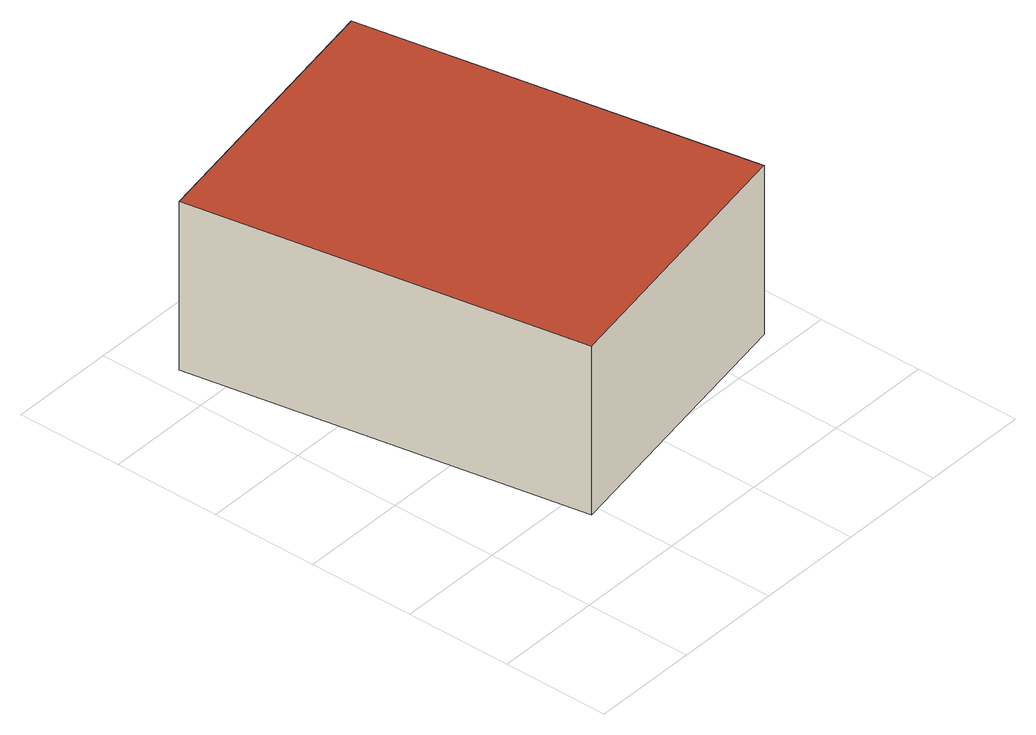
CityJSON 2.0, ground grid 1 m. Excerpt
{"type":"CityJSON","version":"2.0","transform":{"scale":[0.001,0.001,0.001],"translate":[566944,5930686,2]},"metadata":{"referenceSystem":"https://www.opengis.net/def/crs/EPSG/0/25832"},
"CityObjects":{
"building1":{"type":"Building","attributes":{"Grundfläche 2D":"10.117353","Grundhöhe NN":"2.931"},"geometry":[{"type":"Solid","lod":"3","boundaries":[[[[0,1,2,3]],[[4,5,3,2]],[[5,6,0,3]],[[6,7,1,0]],[[7,4,2,1]],[[7,6,5,4]]]],"semantics":{"surfaces":[{"type":"RoofSurface"},{"type":"WallSurface"},{"type":"GroundSurface"}],"values":[[0,1,1,1,1,2]]}}]}
},
"vertices":[
[3569,1219,2596],[2906,4903,2596],[246,4426,2596],[909,741,2596],[246,4426,931],[909,741,931],[3569,1219,931],[2906,4903,931]
]}
